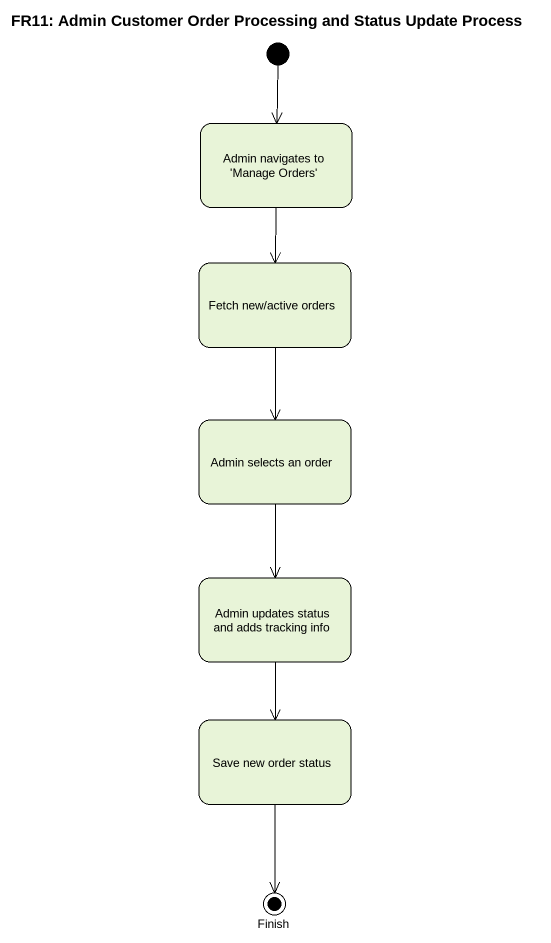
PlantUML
@startuml
title FR11: Admin Customer Order Processing and Status Update Process
hide empty description
state "Admin navigates to 'Manage Orders'" as Admin_navigates_to_Manage
state "Fetch new/active orders" as Fetch_new_active_orders
state "Admin selects an order" as Admin_selects_an_order
state "Admin updates status and adds tracking info" as Admin_updates_status_and
state "Save new order status" as Save_new_order_status
state Finish <<end>>
[*] --> Admin_navigates_to_Manage
Admin_navigates_to_Manage --> Fetch_new_active_orders
Fetch_new_active_orders --> Admin_selects_an_order
Admin_selects_an_order --> Admin_updates_status_and
Admin_updates_status_and --> Save_new_order_status
Save_new_order_status --> Finish
@enduml
